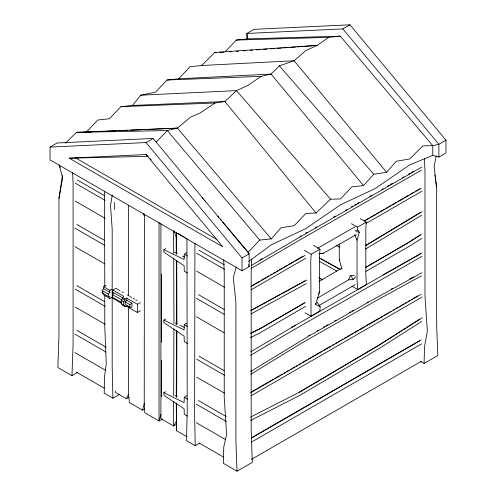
<?xml version="1.0" encoding="UTF-8"?>
<svg xmlns="http://www.w3.org/2000/svg" width="496" height="496" viewBox="0 0 496 496"><rect width="100%" height="100%" fill="white"/><g stroke="black" fill="none" stroke-linecap="round" stroke-linejoin="round"><path stroke-width="0.74" d="M128.47 307.098L128.495 394.357L129.45 402.616L142.501 410.149L144.41 409.051M128.47 295.542L128.495 205.387M162.273 419.126L159.055 420.986L144.77 412.734L144.237 403.446L144.386 214.03M161.386 396.843L161.448 360.09M173.656 401.332L173.569 425.996L160.915 418.686L160.915 223.69M173.674 395.938L173.922 328.891M173.941 323.497L173.736 257.976M186.905 436.703L176.557 430.726L176.235 402.981M176.26 396.812L176.502 330.553M176.526 324.384L176.34 260.239M176.557 430.726L176.644 403.62M176.663 397.42L176.886 330.813M176.905 324.613L176.75 260.443M194.916 243.307L194.63 414.861L195.213 445.712L199.714 443.114M420.217 361.218L424.068 363.444L424.564 346.388L427.341 331.037L424.991 296.062L424.991 171.659L424.452 158.639M186.763 252.768L184.276 254.2L184.115 259.495L163.872 249.655L163.872 252.185L184.115 265.713L184.276 271.2L187.457 273.036M186.763 323.2L184.276 324.632L184.115 329.927L163.872 320.087L163.872 322.617L184.115 336.145L184.276 341.632L187.457 343.468M186.763 395.845L184.276 397.277L184.115 402.572L163.872 392.733L163.872 395.262L184.115 408.791L184.276 414.278L187.457 416.113M62.372 175.714L58.962 198.443L58.962 336.344L57.84 367.511L71.97 375.67L73.092 344.503L73.092 183.768L72.614 172.279M251.677 258.974L251.199 270.463L251.199 431.198L252.328 462.365L237.026 471.2L223.299 463.276L223.789 446.784L226.573 434.645L224.223 396.955L224.223 272.552L223.715 259.792M305.034 312.827L311.054 316.206L319.833 311.135L320.174 306.739L315.692 304.569L315.772 303.143M313.305 245.315L319.994 249.178L311.215 254.25L310.738 260.598L311.054 316.206M319.994 249.178L319.517 255.527L319.517 291.772L315.692 304.569M360.263 218.618L366.284 222.096L365.806 228.445L365.806 275.28L366.432 284.53L357.653 289.596L351.844 286.149M176.291 253.27L176.173 237.007L176.557 232.649L176.706 254.268M112.263 194.928L110.546 205.58L112.183 229.357L112.183 367.257L112.896 398.189L119.325 394.481M58.962 198.443L62.682 177.76L59.061 164.765M140.38 310.738L137.373 312.474L126.846 306.398L125.128 306.633L124.868 305.555L123.647 305.387L121.229 303.986L121.229 300.489L123.597 296.267L112.871 290.079L112.871 294.581M123.647 305.387L123.647 301.89L124.868 300.316L125.128 298.933L126.846 298.146L137.373 304.222L140.38 302.492M436.251 155.849L434.087 166.408L436.672 187.748L436.672 325.655L437.794 355.52L424.068 363.444M142.501 410.149L144.237 403.446M236.214 267.009L233.318 277.803L235.898 302.132L235.898 440.033L237.026 471.2M160.94 414.383L159.055 420.986L159.061 222.45M357.653 289.596L357.027 280.345L357.027 240.169L359.34 232.184L357.796 230.088L357.504 227.168L351.484 223.69M317.434 298.133L348.645 279.837L350.362 275.416L354.553 275.733M318.624 293.905L319.517 291.772M115.301 391.028L115.543 392.435L126.43 398.722L128.495 394.357M176.173 421.47L173.569 425.996L176.086 424.539M121.284 302.312L112.468 297.222L112.468 294.593L113.689 292.714L122.934 298.046M111.749 297.457L109.876 298.536L109.876 296.682L108.407 296.515L102.226 292.944L102.226 290.606L103.701 288.746L103.701 286.719L106.2 285.281M108.407 296.515L108.407 294.178L109.876 292.311L109.876 290.29L103.701 286.719M83.26 132.184L86.31 132.11L97.848 119.976L109.38 118.786L120.919 106.659L132.451 105.468L140.746 95.207L155.521 92.151L167.059 80.017L178.591 78.827L271.07 74.065L279.366 65.844L294.14 60.748L305.679 50.654L317.211 45.39L328.749 37.336L340.281 36.146L432.76 145.65L432.76 155.335L409.69 164.889L375.081 188.635L340.479 204.848L305.871 228.594L271.269 244.807L248.806 261.442M242.029 270.748L242.029 257.945L249.128 253.847L153.128 138.446L57.127 142.991L50.028 147.095L50.028 159.898L242.029 270.748L249.128 266.65L249.128 253.847L248.198 252.21L259.73 240.076L271.269 238.892L280.916 227.85L294.339 225.568L305.871 213.435L316.051 213.032L330.559 199.181L340.479 198.933L352.011 186.8L363.549 185.609L373.73 174.263L386.62 172.292L396.267 161.25L409.69 158.974L422.84 145.905L432.76 145.65L438.873 144.299L445.972 140.201L349.971 24.8L253.971 29.345L246.872 33.449L246.872 39.469M178.591 78.827L190.129 66.7L201.661 65.509L294.14 60.748L386.62 172.292M225.258 51.64L236.27 40.058L247.802 38.874L340.281 36.146M156.246 142.154L167.257 130.572L177.438 128.123L190.328 117.254L199.969 113.076L215.016 103.001L224.93 101.519L236.468 90.613L248 85.349L261.156 76.359L271.07 74.065L363.549 185.609M348.645 279.837L353.332 279.36L355.7 276.886M65.435 143.251L76.396 132.358L177.438 128.123L271.269 238.892M201.661 65.509L214.818 52.446L317.211 45.39L297.172 46.86M126.846 300.309L131.967 303.267L131.967 307.191L129.834 307.247L125.166 304.556L125.166 301.928L126.846 300.309L126.846 298.146M317.502 248.298L355.105 226.74M341.756 268.138L318.953 281.48M319.17 305.431L355.217 284.667M421.333 234.273L409.15 242.079L365.62 267.381M393.731 335.643L378.138 345.563L299.175 392.249M395.033 334.819L401.531 330.683M402.826 329.859L405.424 328.203M406.726 327.379L419.721 319.114M422.177 317.824L380.55 344.329L300.235 391.797L250.48 417.13M421.792 321.396L379.942 348.025L300.241 395.145L250.641 420.459M129.834 307.247L129.834 304.618L131.967 303.267M420.354 235.048L407.34 243.307L365.577 267.567M421.916 238.322L411.079 245.191L365.967 271.38M250.734 374.313L302.014 342.897L377.09 300.148L421.507 275.85M422.053 211.674L365.949 245.464M421.662 215.252L365.533 249.054M250.573 371.56L309.008 335.953L372.484 299.906L421.947 272.713M420.248 212.555L365.626 245.477M250.672 351.844L295.697 325.097M250.654 355.248L291.636 331.074L422.127 256.289M304.966 280.879L251.007 310.453M306.689 280.042L250.771 310.682M306.237 283.656L251.044 313.894M421.036 339.865L251.478 437.832M251.528 268.243L302.014 238.694L421.507 170.147M260.003 259.867L261.993 258.701M299.844 236.567L301.177 235.786M251.348 265.459L309.008 231.75L422.059 166.923M419.703 340.876L251.174 438.222M305.214 302.43L261.411 327.893L250.505 333.275M304.445 303.019L260.344 328.643L250.914 333.38M305.635 306.348L260.121 332.773L250.468 337.615M50.028 147.095L146.029 142.544L153.128 138.446M247.802 38.874L246.872 33.449L342.872 28.898L349.971 24.8M163.872 249.655L165.732 248.583M109.876 290.29L111.749 289.205M112.871 290.079L115.878 288.343L119.902 290.662M432.76 155.335L438.873 157.102L445.972 153.004L445.972 140.201M163.872 320.087L165.732 319.015M71.97 375.67L77.798 372.304M413.881 192.175L409.95 194.444M415.183 191.431L416.479 190.681M417.781 189.931L419.728 188.809M252.693 285.237L254.684 284.084M255.347 283.7L260.034 280.996M261.373 280.221L266.061 277.518M267.394 276.743L268.733 275.974M270.742 274.815L272.081 274.04M273.42 273.265L275.429 272.112M276.768 271.337L278.107 270.562M279.446 269.793L281.455 268.634M282.788 267.859L287.475 265.155M288.815 264.38L293.502 261.677M294.841 260.902L302.87 256.265M364.523 220.67L369.198 217.973M370.537 217.198L375.212 214.501M376.551 213.733L378.553 212.573M379.886 211.804L384.567 209.101M385.9 208.332L387.24 207.557M388.573 206.789L390.575 205.629M391.914 204.86L396.589 202.163M397.922 201.388L402.603 198.691M403.936 197.916L408.611 195.219M421.209 188.3L364.486 221.049M250.877 286.638L304.959 255.409M357.504 227.168L366.284 222.096M422.102 191.096L366.098 223.429M251.007 289.875L305.939 258.156M318.829 253.822L323.423 253.227L356.457 234.54M163.872 392.733L165.732 391.66M250.703 392.336L255.347 389.645M411.283 299.621L412.585 298.871M413.881 298.121L417.781 295.876M256.686 388.876L273.42 379.217M274.759 378.442L279.44 375.739M280.779 374.964L282.119 374.195M284.127 373.035L285.467 372.26M286.806 371.485L288.808 370.326M290.148 369.557L291.487 368.782M292.826 368.007L294.835 366.848M296.174 366.079L297.513 365.304M298.852 364.535L300.855 363.376M302.194 362.601L306.881 359.898M308.221 359.123L321.606 351.397M322.946 350.622L330.975 345.985M332.314 345.216L333.653 344.441M335.662 343.282L336.995 342.507M338.334 341.738L340.343 340.578M341.682 339.803L343.021 339.035M344.36 338.26L346.369 337.1M347.708 336.325L349.041 335.556M350.381 334.781L352.389 333.622M353.729 332.847L358.416 330.144M359.755 329.375L364.436 326.666M365.775 325.897L379.161 318.165M380.5 317.397L382.509 316.237M383.848 315.462L388.529 312.759M389.868 311.984L391.208 311.215M393.216 310.056L394.556 309.281M395.889 308.506L397.897 307.346M399.237 306.578L400.576 305.803M401.915 305.034L403.924 303.874M405.263 303.099L406.602 302.324M407.935 301.556L409.944 300.396M250.877 392.584L421.209 294.246M251.007 395.82L422.102 297.042M421.594 343.889L251.441 442.134M251.404 459.408L421.451 361.224M305.846 233.077L307.191 232.302M315.251 227.664L316.591 226.895M333.38 217.229L335.395 216.07M345.47 210.273L346.816 209.504M351.515 206.795L352.861 206.026M354.876 204.867L356.221 204.092M357.56 203.317L358.906 202.548M369.65 196.36L371.665 195.201M291.822 327.341L420.552 253.698M381.746 189.441L383.086 188.678M387.791 185.994L389.137 185.225M390.476 184.456L392.491 183.309M402.572 177.556L403.918 176.787M408.617 174.102L409.963 173.333M411.308 172.565L413.323 171.418M308.531 335.767L309.876 335.005M317.266 330.801L318.606 330.038M323.311 327.36L324.651 326.597M325.996 325.835L328.011 324.688M334.726 320.869L336.071 320.106M349.5 312.468L350.846 311.699M352.191 310.936L353.53 310.174M366.966 302.535L368.311 301.773M382.999 274.945L422.015 252.972M391.152 289.149L392.491 288.412M409.293 279.198L413.323 276.985M126.43 398.722L129.047 397.358M355.111 230.752L357.796 230.088M319.405 253.636L323.423 253.227M229.357 51.851L231.669 51.683M236.294 51.342L238.607 51.169M243.232 50.828L245.539 50.66M250.164 50.319L252.476 50.152M256.333 49.867L260.183 49.581M263.264 49.358L267.121 49.073M270.202 48.844L274.827 48.509M277.14 48.335L281.759 47.994M283.303 47.883L288.697 47.486M290.241 47.374L295.635 46.977M140.746 95.207L236.468 90.613L330.559 199.181M69.229 158.181L146.029 154.541L148.23 156.333L69.229 158.181L222.828 246.859L146.029 154.541M86.31 132.11L92.492 131.837M95.579 131.7L104.073 131.328M107.161 131.198L116.43 130.789M118.749 130.69L128.011 130.287M130.33 130.181L177.438 128.123M132.451 105.468L224.93 101.519L316.051 213.032M167.059 80.017L261.156 76.359M120.919 106.659L215.016 103.001M236.27 40.058L328.749 37.336M214.818 52.446L216.343 52.402M219.393 52.328L223.969 52.21M80.972 132.246L76.396 132.358L167.257 130.572L259.73 240.076M102.226 292.944L103.701 293.111L103.701 294.971L109.876 298.536M355.868 231.663L359.34 232.184M174.449 252.16L177.146 253.475M182.547 256.097L184.568 257.083M175.125 322.921L177.146 323.907M179.85 325.215L184.568 327.515M175.125 395.566L177.146 396.552M321.073 258.819L339.927 269.309M319.213 257.914L340.095 269.539M319.263 261.299L336.827 271.07M336.083 245.272L339.431 247.2M304.519 250.381L311.215 254.25M75.671 157.982L216.789 239.456M177.847 233.393L184.32 237.131M185.609 237.875L186.905 238.626M77.543 180.098L104.761 195.815M199.026 250.238L224.254 264.802M75.206 183.148L105.078 200.396M196.689 253.289L224.57 269.384M184.276 254.2L187.457 256.035M75.206 201.072L105.078 218.321M196.689 271.213L224.57 287.308M76.88 224.446L104.761 240.541M198.363 294.581L224.254 309.529M74.896 228.16L104.768 245.402M196.379 298.294L224.26 314.39M74.896 246.642L104.768 263.891M196.379 316.783L224.26 332.878M184.276 324.632L187.457 326.467M121.911 291.822L123.25 292.597M127.249 294.909L129.202 296.031M129.853 296.41L131.831 297.55M133.145 298.307L134.459 299.069M135.774 299.832L137.094 300.588M122.71 297.538L125.128 298.933M122.444 298.914L124.868 300.316M103.701 288.746L109.876 292.311M112.468 294.593L121.917 300.049M125.166 301.928L129.834 304.618M121.229 300.489L123.647 301.89M102.226 290.606L108.407 294.178M112.871 298.332L121.582 303.36M125.128 306.633L122.71 305.232L122.444 304.153M76.88 285.659L104.761 301.76M199.026 356.184L224.254 370.748M75.206 289.094L105.078 306.342M196.689 359.234L224.57 375.329M75.206 307.018L105.078 324.266M196.689 377.158L224.57 393.254M76.88 330.392L106.088 347.256M198.363 400.526L226.244 416.628M74.896 334.106L106.094 352.117M196.379 404.24L226.25 421.488M184.276 397.277L187.457 399.113M74.896 352.588L105.431 370.221M196.379 422.728L225.587 439.592M76.353 372.099L104.234 388.201M199.163 443.009L223.727 457.188M112.896 398.189L104.197 393.161L104.507 376.569L106.268 363.841L104.78 326.647L104.78 295.74M195.213 445.712L186.508 440.69L187.228 410.583L186.949 239.072M319.219 278.039L321.898 279.589M318.866 277.642L322.865 279.967M279.366 65.844L373.73 174.263M150.232 158.689L151.23 159.867M202.207 197.755L203.205 198.939M204.705 200.713L205.71 201.897M217.707 216.101L218.705 217.285M220.205 219.065L221.204 220.243M222.704 222.022L248.198 252.21M342.872 28.898L438.873 144.299L438.873 157.102M146.029 142.544L242.029 257.945M350.362 275.416L353.332 279.36M317.211 302.225L320.174 306.739M143.369 213.77L144.237 215.512M339.245 244.069L339.245 259.495L339.884 260.89M354.609 234.676L357.027 240.169M59.52 165.311L60.32 167.344M174.04 230.82L176.173 237.007M339.245 259.495L341.98 269.167M248.732 264.61L249.128 266.65M434.756 174.883L434.98 176.396M435.209 177.909L435.544 180.178M435.767 181.691L436.672 187.748M104.507 191.475L104.78 286.471M173.575 230.987L173.712 253.351M161.398 274.158L161.448 342.333M114.582 202.498L114.588 209.467M137.373 304.222L137.373 312.474M126.846 304.953L126.846 306.398"/></g></svg>
